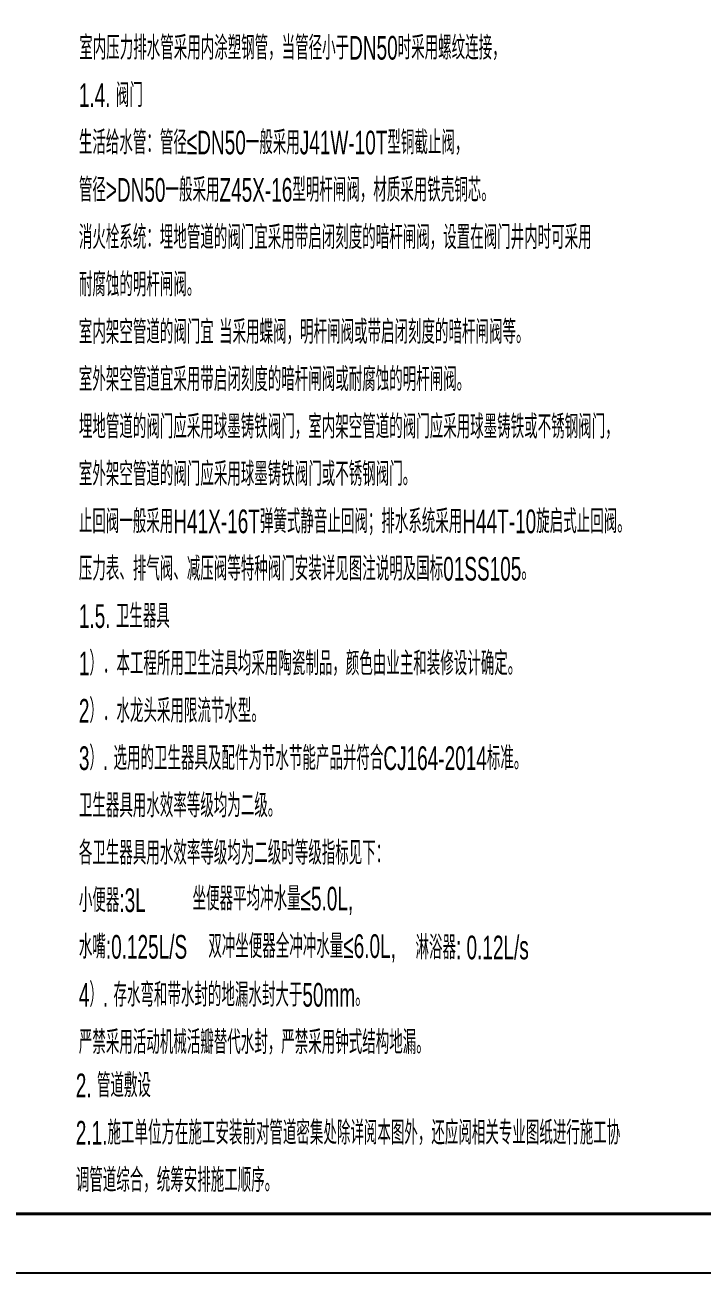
# Model space of a CAD drawing. Header units: inches. Extents: x -1293886 to -986005, y -15154 to 203628.
# Drawn here: x -1246011 to -1234571, y 119628 to 140713 of the extents above; entities that cross this region are included whole.
import ezdxf

# ---------------------------------------------------------------- set-up
doc = ezdxf.new("R2010")
doc.units = ezdxf.units.IN
doc.header["$LTSCALE"] = 100
doc.header["$MEASUREMENT"] = 0
doc.layers.add('nb-plugin', color=7, linetype='Continuous', true_color=0xffffff)
for name, color, linetype in [('W_DIM', 4, 'Continuous'), ('WZ', 6, 'Continuous'), ('图框', 7, 'Continuous')]:
    doc.layers.add(name, color=color, linetype=linetype)
doc.styles.add('DIM_FONT', font='bzxw.shx', dxfattribs={"width": 0.55, "bigfont": 'bzhz.shx'})

# ---------------------------------------------------------------- blocks, each defined once
blk = doc.blocks.new('nb-594-420-1-100-93fff826-9a1c-4636-9df5-a91e6c962b5e')
at = {"layer": 'W_DIM', "color": 7, "true_color": 0xffffff}
blk.add_lwpolyline([(0, 0), (0, 42000), (59400, 42000), (59400, 0)], close=True, dxfattribs=at)

msp = doc.modelspace()

# ---------------------------------------------------------------- linework, layer by layer
at = {"layer": '图框', "color": 4}
msp.add_lwpolyline([(-1271633.8, 119627.7), (-1271633.8, 161627.7), (-1212233.8, 161627.7), (-1212233.8, 119627.7)], close=True, dxfattribs=at)
at = {"layer": '图框', "color": 4, "const_width": 50}
msp.add_lwpolyline([(-1269133.8, 120627.7), (-1269133.8, 160627.7), (-1213233.8, 160627.7), (-1213233.8, 120627.7)], close=True, dxfattribs=at)

# ---------------------------------------------------------------- block references
at = {"layer": 'nb-plugin'}
msp.add_blockref('nb-594-420-1-100-93fff826-9a1c-4636-9df5-a91e6c962b5e', (-1271633.8, 119627.7), dxfattribs=at)

# ---------------------------------------------------------------- texts
at = {"layer": 'WZ', "style": 'DIM_FONT', "width": 0.6}
for s, p in [('室内压力排水管采用内涂塑钢管，当管径小于DN50时采用螺纹连接，', (-1245094, 140127.4)), ('1.4. 阀门', (-1245100.4, 139326.4)), ('生活给水管：管径≤DN50一般采用J41W-10T型铜截止阀，', (-1245100.4, 138526.4)), ('管径>DN50一般采用Z45X-16型明杆闸阀，材质采用铁壳铜芯。', (-1245100.4, 137726.4)), ('消火栓系统：埋地管道的阀门宜采用带启闭刻度的暗杆闸阀，设置在阀门井内时可采用', (-1245100.4, 136926.4)), ('耐腐蚀的明杆闸阀。', (-1245100.4, 136126.4)), ('室内架空管道的阀门宜 当采用蝶阀，明杆闸阀或带启闭刻度的暗杆闸阀等。', (-1245100.4, 135326.4)), ('室外架空管道宜采用带启闭刻度的暗杆闸阀或耐腐蚀的明杆闸阀。', (-1245100.4, 134526.4)), ('埋地管道的阀门应采用球墨铸铁阀门，室内架空管道的阀门应采用球墨铸铁或不锈钢阀门， ', (-1245100.4, 133726.4)), ('室外架空管道的阀门应采用球墨铸铁阀门或不锈钢阀门。', (-1245100.4, 132926.4)), ('止回阀一般采用H41X-16T弹簧式静音止回阀；排水系统采用H44T-10旋启式止回阀。', (-1245100.4, 132126.4)), ('压力表、排气阀、减压阀等特种阀门安装详见图注说明及国标01SS105。', (-1245100.4, 131326.4)), ('1.5. 卫生器具', (-1245100.4, 130526.4)), ('1）．本工程所用卫生洁具均采用陶瓷制品，颜色由业主和装修设计确定。', (-1245100.4, 129726.4)), ('2）．水龙头采用限流节水型。', (-1245100.4, 128926.4)), ('3）. 选用的卫生器具及配件为节水节能产品并符合CJ164-2014标准。', (-1245100.4, 128126.4)), ('卫生器具用水效率等级均为二级。', (-1245100.4, 127326.4)), ('各卫生器具用水效率等级均为二级时等级指标见下：', (-1245100.4, 126526.4)), ('小便器:3L', (-1245100.4, 125726.4)), ('坐便器平均冲水量≤5.0L, ', (-1243179, 125753.4)), ('水嘴:0.125L/S', (-1245100.4, 124938.3)), ('双冲坐便器全冲冲水量≤6.0L, ', (-1242913.2, 124950.1)), ('淋浴器: 0.12L/s', (-1239412.9, 124927.9)), ('4）. 存水弯和带水封的地漏水封大于50mm。', (-1245100.4, 124127.9)), ('严禁采用活动机械活瓣替代水封，严禁采用钟式结构地漏。', (-1245100.4, 123327.9)), ('2. 管道敷设', (-1245152.1, 122597.9)), ('2.1.施工单位方在施工安装前对管道密集处除详阅本图外，还应阅相关专业图纸进行施工协', (-1245152.1, 121797.9)), ('调管道综合，统筹安排施工顺序。', (-1245152.1, 120997.9))]:
    msp.add_text(s, height=400, dxfattribs=at).set_placement(p)

doc.saveas('drawing.dxf')
